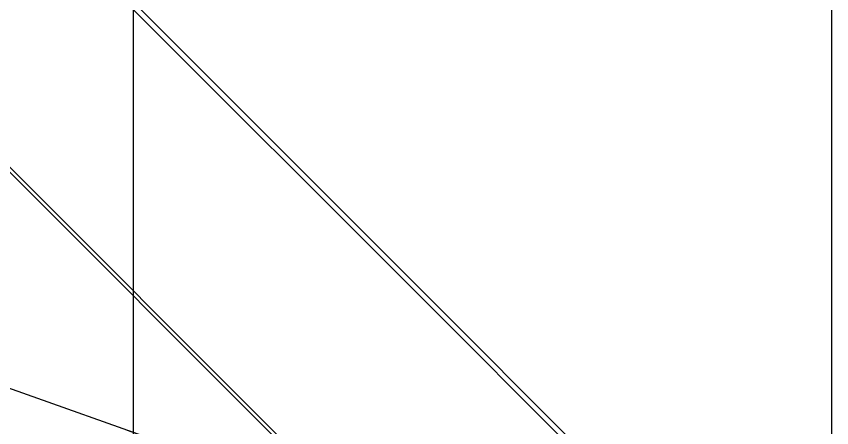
# Model space of a CAD drawing. Header units: inches. Extents: x 0 to 10293, y 0 to 4182.
# Drawn here: x 2978.26 to 2989.05, y 3514.52 to 3519.97 of the extents above; entities that cross this region are included whole.
import ezdxf

# ---------------------------------------------------------------- set-up
doc = ezdxf.new("R2010")
doc.units = ezdxf.units.IN
doc.header["$LTSCALE"] = 48
doc.header["$MEASUREMENT"] = 0
doc.linetypes.add('CENTER2', pattern=[1.125, 0.75, -0.125, 0.125, -0.125])
doc.styles.add('NOTATION', font='romans.shx', dxfattribs={"width": 0.75})
doc.dimstyles.new('AVANT$7', dxfattribs={"dimscale": 96, "dimtxt": 0.09375, "dimasz": 0.078125, "dimexe": 0.0625, "dimexo": 0.046875, "dimgap": 0.03125, "dimtad": 0, "dimdec": 3, "dimrnd": 0.125, "dimzin": 15, "dimdsep": 46, "dimlunit": 4, "dimtxsty": 'NOTATION', "dimblk1": 'AVATICK', "dimblk2": 'AVATICK', "dimsah": 1, "dimcen": 0.0625, "dimdle": 0.09375, "dimclrd": 256, "dimclre": 256, "dimclrt": 11, "dimaunit": 1, "dimadec": 0, "dimazin": 0, "dimtfac": 1.5, "dimtdec": 3, "dimtix": 1, "dimtmove": 1, "dimatfit": 3, "dimldrblk": 'AVATICK', "dimfxl": 0, "dimtvp": 1.25, "dimfrac": 2, "dimtolj": 1, "dimtzin": 15, "dimarcsym": 0})

# ---------------------------------------------------------------- blocks, each defined once
blk = doc.blocks.new('AVATICK')
blk.add_line((-1, 0), (0.6314, 0))
at = {"const_width": 0.1414}
blk.add_lwpolyline([(0.4714, 0.4714), (-0.4714, -0.4714)], dxfattribs=at)

msp = doc.modelspace()

# ---------------------------------------------------------------- linework, layer by layer
at = {"linetype": 'CENTER2', "ltscale": 0.25}
msp.add_line((2979.80125, 3738.02573), (2979.80125, 3266.47958), dxfattribs=at)
for p, q in [((2989.05125, 3504.56982), (2989.05125, 3723.5662)), ((2930.18051, 3569.78132), (2983.70339, 3516.25843)), ((2930.13101, 3569.73183), (2983.65389, 3516.20894)), ((2928.23597, 3567.83679), (2981.75885, 3514.3139)), ((2928.26779, 3567.86861), (2981.79067, 3514.34572))]:
    msp.add_line(p, q)
at = {"linetype": 'Continuous'}
for p, q in [((2983.70339, 3516.25843), (2987.06284, 3512.89898)), ((2983.65389, 3516.20894), (2987.01334, 3512.84948))]:
    msp.add_line(p, q, dxfattribs=at)

# ---------------------------------------------------------------- leaders
msp.add_leader([(2986.78951, 3511.9842), (2965.16574, 3519.6522), (2961.83432, 3519.6522)], dimstyle='AVANT$7')

doc.saveas('drawing.dxf')
